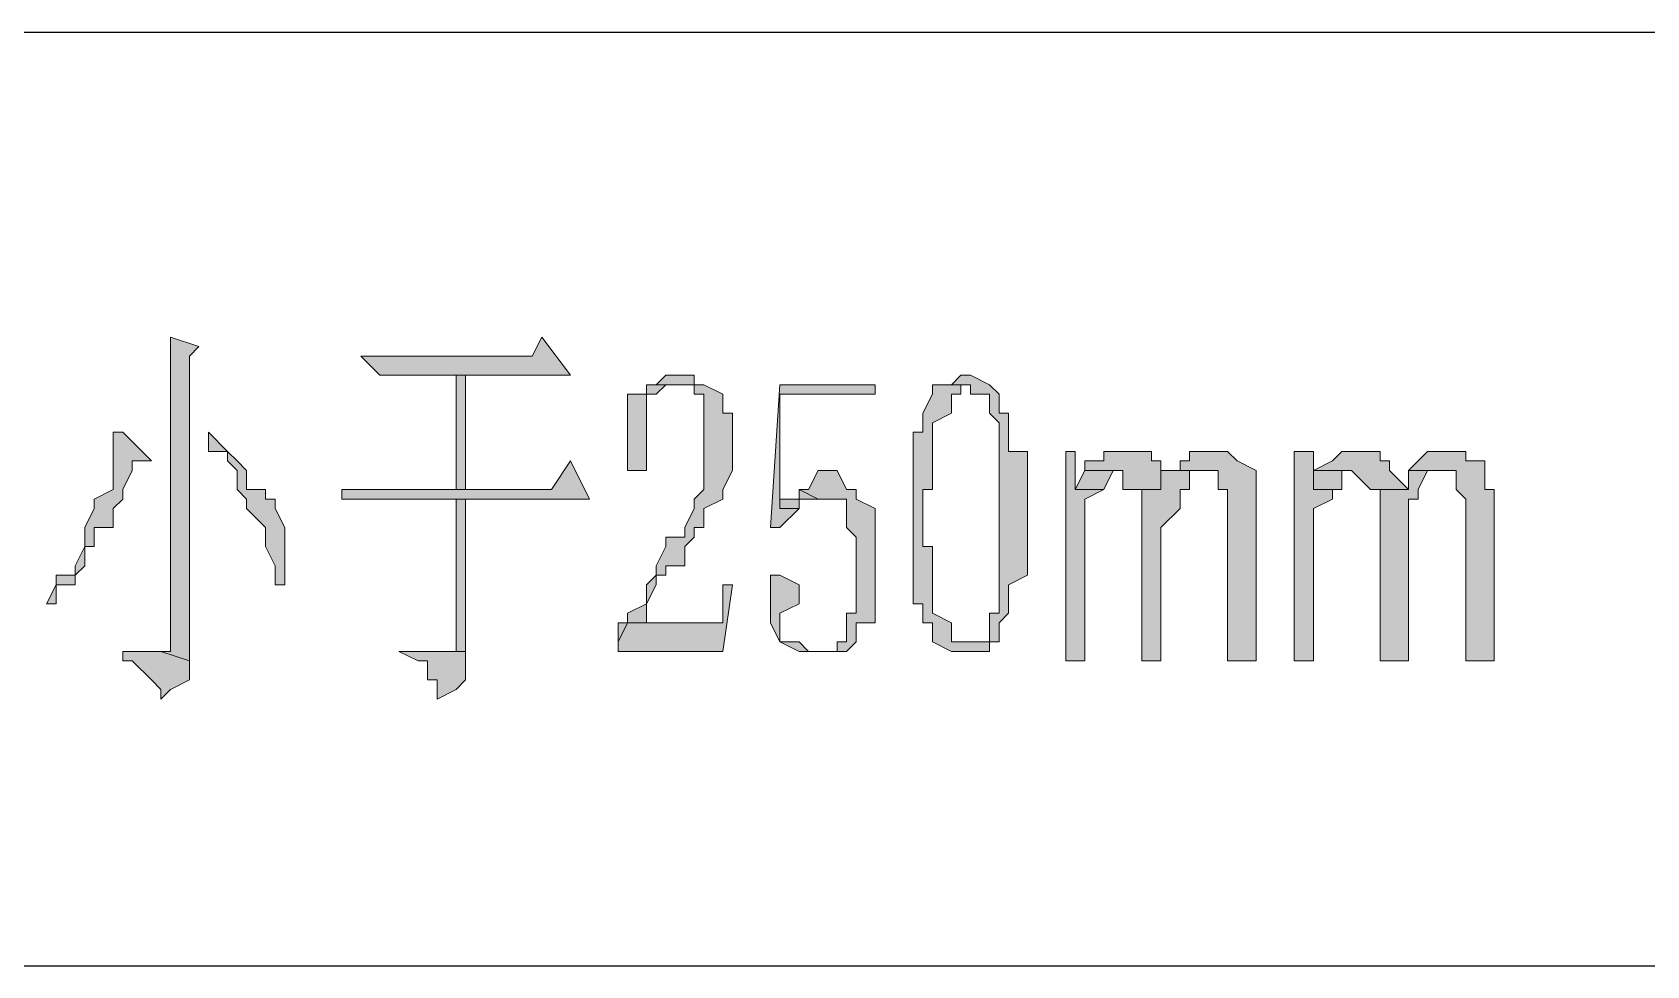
# Model space of a CAD drawing. Header units: millimetres. Extents: x 20 to 821, y 1 to 1134.
# Drawn here: x 641.43 to 671.94, y 883.04 to 900.68 of the extents above; entities that cross this region are included whole.
import ezdxf

# ---------------------------------------------------------------- set-up
doc = ezdxf.new("R2010")
doc.units = ezdxf.units.MM
doc.layers.add('1', color=7, linetype='Continuous')

msp = doc.modelspace()

# ---------------------------------------------------------------- hatches: boundary and pattern name
h = msp.add_hatch(color=0)
h.dxf.hatch_style = 2
h.paths.add_polyline_path([(644.04, 894.921732), (644.04, 888.981732), (643.86, 888.981732), (644.4, 888.801732), (644.4, 894.561732), (644.58, 894.741732)])
h = msp.add_hatch(color=0)
h.dxf.hatch_style = 2
h.paths.add_polyline_path([(651.06, 894.921732), (650.88, 894.561732), (647.64, 894.561732), (648, 894.201732), (651.6, 894.201732)])
h = msp.add_hatch(color=0)
h.dxf.hatch_style = 2
h.paths.add_polyline_path([(649.44, 892.041732), (649.62, 892.041732), (649.62, 894.201732), (649.44, 894.201732)])
h = msp.add_hatch(color=0)
h.dxf.hatch_style = 2
h.paths.add_polyline_path([(653.76, 894.201732), (653.4, 894.201732), (653.22, 894.021732), (653.94, 894.021732), (653.94, 893.841732), (654.12, 893.841732), (654.12, 893.481732), (654.12, 892.041732), (653.94, 891.861732), (653.94, 891.681732), (653.76, 891.321732), (653.76, 891.141732), (653.4, 891.141732), (653.4, 890.961732), (653.22, 890.601732), (653.22, 890.421732), (653.04, 890.241732), (653.04, 889.881732), (652.68, 889.701732), (652.68, 889.521732), (652.5, 889.521732), (652.5, 889.161732), (652.68, 889.521732), (653.04, 889.521732), (653.04, 889.701732), (653.04, 889.881732), (653.22, 890.241732), (653.22, 890.421732), (653.4, 890.421732), (653.4, 890.601732), (653.76, 890.601732), (653.76, 890.961732), (653.94, 891.141732), (653.94, 891.321732), (654.12, 891.321732), (654.12, 891.681732), (654.48, 891.861732), (654.48, 892.041732), (654.66, 892.401732), (654.66, 893.481732), (654.48, 893.481732), (654.48, 893.841732), (654.12, 894.021732), (653.94, 894.021732), (653.94, 894.201732)])
h = msp.add_hatch(color=0)
h.dxf.hatch_style = 2
h.paths.add_polyline_path([(653.22, 894.021732), (653.04, 894.021732), (653.04, 893.841732), (652.68, 893.841732), (652.68, 893.481732), (652.68, 892.401732), (653.04, 892.401732), (653.04, 893.481732), (653.04, 893.841732), (653.22, 893.841732), (653.4, 894.021732)])
h = msp.add_hatch(color=0)
h.dxf.hatch_style = 2
h.paths.add_polyline_path([(657.36, 894.021732), (655.56, 894.021732), (655.38, 891.321732), (655.56, 891.321732), (655.92, 891.681732), (655.56, 891.681732), (655.56, 893.841732), (657.36, 893.841732)])
h = msp.add_hatch(color=0)
h.dxf.hatch_style = 2
h.paths.add_polyline_path([(658.44, 894.021732), (658.44, 893.841732), (658.26, 893.481732), (658.26, 893.121732), (658.08, 893.121732), (658.08, 889.881732), (658.26, 889.881732), (658.26, 889.521732), (658.44, 889.521732), (658.44, 889.161732), (658.8, 888.981732), (659.52, 888.981732), (659.52, 889.161732), (658.8, 889.161732), (658.8, 889.521732), (658.44, 889.701732), (658.44, 890.961732), (658.26, 890.961732), (658.26, 892.041732), (658.44, 892.041732), (658.44, 893.301732), (658.8, 893.481732), (658.8, 893.841732), (658.98, 893.841732), (658.98, 894.021732)])
h = msp.add_hatch(color=0)
h.dxf.hatch_style = 2
h.paths.add_polyline_path([(658.98, 894.201732), (658.8, 894.021732), (658.44, 894.021732), (658.98, 894.021732), (659.16, 894.021732), (659.16, 893.841732), (659.52, 893.841732), (659.52, 893.481732), (659.7, 893.301732), (659.7, 891.681732), (659.7, 891.321732), (659.7, 889.701732), (659.52, 889.701732), (659.52, 889.161732), (659.16, 889.161732), (658.98, 889.161732), (659.52, 889.161732), (659.7, 889.161732), (659.7, 889.521732), (659.88, 889.701732), (659.88, 890.241732), (660.24, 890.421732), (660.24, 892.761732), (659.88, 892.761732), (659.88, 893.481732), (659.7, 893.481732), (659.7, 893.841732), (659.52, 894.021732), (659.16, 894.201732)])
h = msp.add_hatch(color=0)
h.dxf.hatch_style = 2
h.paths.add_polyline_path([(643.14, 893.121732), (642.96, 893.121732), (642.96, 892.761732), (642.96, 892.041732), (642.6, 891.861732), (642.6, 891.681732), (642.42, 891.321732), (642.42, 890.961732), (642.24, 890.601732), (642.24, 890.421732), (641.88, 890.421732), (641.88, 890.241732), (641.7, 889.881732), (641.88, 889.881732), (641.88, 890.241732), (642.24, 890.241732), (642.24, 890.421732), (642.42, 890.601732), (642.42, 890.961732), (642.6, 890.961732), (642.6, 891.321732), (642.96, 891.321732), (642.96, 891.681732), (643.14, 891.861732), (643.14, 892.041732), (643.32, 892.401732), (643.32, 892.581732), (643.68, 892.581732)])
h = msp.add_hatch(color=0)
h.dxf.hatch_style = 2
h.paths.add_polyline_path([(644.76, 893.121732), (644.76, 892.761732), (645.12, 892.761732), (645.12, 892.581732), (645.3, 892.401732), (645.3, 892.041732), (645.48, 891.861732), (645.48, 891.681732), (645.84, 891.321732), (645.84, 890.961732), (646.02, 890.601732), (646.02, 890.241732), (646.2, 890.241732), (646.2, 891.321732), (646.02, 891.681732), (646.02, 891.861732), (645.84, 891.861732), (645.84, 892.041732), (645.48, 892.041732), (645.48, 892.401732), (645.3, 892.581732), (645.12, 892.761732)])
h = msp.add_hatch(color=0)
h.dxf.hatch_style = 2
h.paths.add_polyline_path([(661.14, 892.761732), (660.96, 892.761732), (660.96, 888.801732), (661.32, 888.801732), (661.32, 890.961732), (661.32, 891.861732), (661.68, 892.041732), (661.14, 892.041732)])
h = msp.add_hatch(color=0)
h.dxf.hatch_style = 2
h.paths.add_polyline_path([(662.04, 892.761732), (661.68, 892.761732), (661.68, 892.581732), (661.32, 892.581732), (661.32, 892.401732), (662.04, 892.401732), (662.04, 892.041732), (662.76, 892.041732), (662.76, 892.401732), (662.76, 892.581732), (662.58, 892.581732), (662.58, 892.761732), (662.4, 892.761732)])
h = msp.add_hatch(color=0)
h.dxf.hatch_style = 2
h.paths.add_polyline_path([(663.84, 892.761732), (663.3, 892.761732), (663.3, 892.581732), (663.12, 892.581732), (663.12, 892.401732), (662.76, 892.401732), (663.48, 892.401732), (663.84, 892.401732), (663.84, 892.041732), (664.02, 892.041732), (664.02, 891.861732), (664.02, 888.801732), (664.56, 888.801732), (664.56, 892.041732), (664.56, 892.401732), (664.2, 892.581732), (664.02, 892.761732)])
h = msp.add_hatch(color=0)
h.dxf.hatch_style = 2
h.paths.add_polyline_path([(665.64, 892.761732), (665.28, 892.761732), (665.28, 888.801732), (665.64, 888.801732), (665.64, 890.961732), (665.64, 891.681732), (666, 891.861732), (666, 892.041732), (666.18, 892.041732), (665.64, 892.041732)])
h = msp.add_hatch(color=0)
h.dxf.hatch_style = 2
h.paths.add_polyline_path([(666.36, 892.761732), (666.18, 892.761732), (666, 892.581732), (665.64, 892.401732), (666.36, 892.401732), (666.72, 892.041732), (667.44, 892.041732), (667.08, 892.401732), (667.08, 892.581732), (666.9, 892.581732), (666.9, 892.761732), (666.72, 892.761732)])
h = msp.add_hatch(color=0)
h.dxf.hatch_style = 2
h.paths.add_polyline_path([(668.16, 892.761732), (667.8, 892.761732), (667.62, 892.581732), (667.44, 892.401732), (668.34, 892.401732), (668.34, 892.041732), (668.52, 891.861732), (668.52, 888.801732), (669.06, 888.801732), (669.06, 892.041732), (668.88, 892.041732), (668.88, 892.581732), (668.52, 892.581732), (668.52, 892.761732), (668.34, 892.761732)])
h = msp.add_hatch(color=0)
h.dxf.hatch_style = 2
h.paths.add_polyline_path([(651.6, 892.581732), (651.24, 892.041732), (647.28, 892.041732), (647.28, 891.861732), (651.96, 891.861732)])
h = msp.add_hatch(color=0)
h.dxf.hatch_style = 2
h.paths.add_polyline_path([(656.64, 892.401732), (656.28, 892.401732), (656.1, 892.041732), (655.92, 892.041732), (656.28, 891.861732), (656.82, 891.861732), (656.82, 891.681732), (656.82, 891.321732), (657, 891.141732), (657, 889.701732), (656.82, 889.701732), (656.82, 889.521732), (656.82, 889.161732), (656.64, 889.161732), (656.64, 888.981732), (656.28, 888.981732), (655.92, 888.981732), (656.1, 888.981732), (656.82, 888.981732), (657, 889.161732), (657, 889.521732), (657.36, 889.521732), (657.36, 891.681732), (657, 891.861732), (657, 892.041732), (656.82, 892.041732)])
h = msp.add_hatch(color=0)
h.dxf.hatch_style = 2
h.paths.add_polyline_path([(661.32, 892.401732), (661.14, 892.041732), (661.68, 892.041732), (661.86, 892.401732)])
h = msp.add_hatch(color=0)
h.dxf.hatch_style = 2
h.paths.add_polyline_path([(662.76, 892.401732), (662.76, 892.041732), (662.4, 892.041732), (662.4, 888.801732), (662.76, 888.801732), (662.76, 891.321732), (663.12, 891.681732), (663.12, 892.041732), (663.3, 892.041732), (663.3, 892.401732), (663.48, 892.401732)])
h = msp.add_hatch(color=0)
h.dxf.hatch_style = 2
h.paths.add_polyline_path([(665.64, 892.401732), (665.64, 892.041732), (666.18, 892.041732), (666.18, 892.401732), (666.36, 892.401732)])
h = msp.add_hatch(color=0)
h.dxf.hatch_style = 2
h.paths.add_polyline_path([(667.44, 892.401732), (667.44, 892.041732), (666.72, 892.041732), (666.9, 892.041732), (666.9, 891.861732), (666.9, 888.801732), (667.44, 888.801732), (667.44, 891.861732), (667.62, 891.861732), (667.62, 892.041732), (667.8, 892.401732), (668.16, 892.401732)])
h = msp.add_hatch(color=0)
h.dxf.hatch_style = 2
h.paths.add_polyline_path([(649.62, 891.861732), (649.44, 891.861732), (649.44, 889.161732), (649.44, 888.981732), (649.08, 888.981732), (649.62, 888.981732)])
h = msp.add_hatch(color=0)
h.dxf.hatch_style = 2
h.paths.add_polyline_path([(655.92, 892.041732), (655.92, 891.861732), (655.56, 891.861732), (655.56, 891.681732), (655.92, 891.681732), (655.92, 891.861732), (656.1, 891.861732), (656.28, 891.861732)])
h = msp.add_hatch(color=0)
h.dxf.hatch_style = 2
h.paths.add_polyline_path([(655.56, 890.421732), (655.38, 890.421732), (655.38, 890.241732), (655.38, 889.521732), (655.56, 889.161732), (655.92, 888.981732), (656.28, 888.981732), (656.1, 888.981732), (655.92, 889.161732), (655.56, 889.161732), (655.56, 889.521732), (655.56, 889.701732), (655.92, 889.881732), (655.92, 890.241732)])
h = msp.add_hatch(color=0)
h.dxf.hatch_style = 2
h.paths.add_polyline_path([(654.66, 890.241732), (654.48, 890.241732), (654.48, 889.881732), (654.48, 889.521732), (654.12, 889.521732), (652.68, 889.521732), (652.5, 889.161732), (652.5, 888.981732), (654.48, 888.981732)])
h = msp.add_hatch(color=0)
h.dxf.hatch_style = 2
h.paths.add_polyline_path([(643.14, 888.981732), (643.14, 888.801732), (643.32, 888.801732), (643.68, 888.441732), (643.86, 888.261732), (643.86, 888.081732), (644.04, 888.261732), (644.4, 888.441732), (644.4, 888.801732), (643.86, 888.981732)])
h = msp.add_hatch(color=0)
h.dxf.hatch_style = 2
h.paths.add_polyline_path([(648.36, 888.981732), (648.72, 888.801732), (648.9, 888.801732), (648.9, 888.441732), (649.08, 888.441732), (649.08, 888.261732), (649.08, 888.081732), (649.44, 888.261732), (649.62, 888.441732), (649.62, 888.981732), (649.08, 888.981732)])

# ---------------------------------------------------------------- linework, layer by layer
at = {"layer": '1', "color": 0, "lineweight": 25}
for points in [[(607.32, 900.681732), (821.16, 900.681732)], [(557.64, 883.041732), (821.16, 883.041732)]]:
    msp.add_lwpolyline(points, dxfattribs=at)
at = {"layer": '1', "color": 0, "lineweight": 5}
for points in [[(644.04, 894.921732), (644.04, 888.981732), (643.86, 888.981732), (644.4, 888.801732), (644.4, 894.561732), (644.58, 894.741732), (644.04, 894.921732)], [(651.06, 894.921732), (650.88, 894.561732), (647.64, 894.561732), (648, 894.201732), (651.6, 894.201732), (651.06, 894.921732)], [(649.44, 892.041732), (649.62, 892.041732), (649.62, 894.201732), (649.44, 894.201732), (649.44, 892.041732)], [(653.76, 894.201732), (653.4, 894.201732), (653.22, 894.021732), (653.94, 894.021732), (653.94, 893.841732), (654.12, 893.841732), (654.12, 893.481732), (654.12, 892.041732), (653.94, 891.861732), (653.94, 891.681732), (653.94, 891.681732), (653.76, 891.321732), (653.76, 891.141732), (653.4, 891.141732), (653.4, 890.961732), (653.22, 890.601732), (653.22, 890.421732), (653.04, 890.241732), (653.04, 889.881732), (652.68, 889.701732), (652.68, 889.521732), (652.5, 889.521732), (652.5, 889.161732), (652.68, 889.521732), (653.04, 889.521732), (653.04, 889.701732), (653.04, 889.881732), (653.22, 890.241732), (653.22, 890.421732), (653.4, 890.421732), (653.4, 890.601732), (653.76, 890.601732), (653.76, 890.961732), (653.94, 891.141732), (653.94, 891.321732), (654.12, 891.321732), (654.12, 891.681732), (654.48, 891.861732), (654.48, 892.041732), (654.66, 892.401732), (654.66, 893.481732), (654.48, 893.481732), (654.48, 893.841732), (654.12, 894.021732), (653.94, 894.021732), (653.94, 894.201732), (653.76, 894.201732)], [(653.22, 894.021732), (653.04, 894.021732), (653.04, 893.841732), (652.68, 893.841732), (652.68, 893.481732), (652.68, 892.401732), (653.04, 892.401732), (653.04, 893.481732), (653.04, 893.841732), (653.22, 893.841732), (653.4, 894.021732), (653.22, 894.021732)], [(657.36, 894.021732), (655.56, 894.021732), (655.38, 891.321732), (655.56, 891.321732), (655.92, 891.681732), (655.56, 891.681732), (655.56, 893.841732), (657.36, 893.841732), (657.36, 894.021732)], [(658.44, 894.021732), (658.44, 893.841732), (658.26, 893.481732), (658.26, 893.121732), (658.08, 893.121732), (658.08, 889.881732), (658.26, 889.881732), (658.26, 889.521732), (658.44, 889.521732), (658.44, 889.161732), (658.8, 888.981732), (659.52, 888.981732), (659.52, 889.161732), (658.8, 889.161732), (658.8, 889.521732), (658.44, 889.701732), (658.44, 890.961732), (658.26, 890.961732), (658.26, 892.041732), (658.44, 892.041732), (658.44, 893.301732), (658.8, 893.481732), (658.8, 893.841732), (658.98, 893.841732), (658.98, 894.021732), (658.44, 894.021732)], [(658.98, 894.201732), (658.8, 894.021732), (658.44, 894.021732), (658.98, 894.021732), (659.16, 894.021732), (659.16, 893.841732), (659.52, 893.841732), (659.52, 893.481732), (659.7, 893.301732), (659.7, 891.681732), (659.7, 891.321732), (659.7, 889.701732), (659.52, 889.701732), (659.52, 889.161732), (659.16, 889.161732), (658.98, 889.161732), (659.52, 889.161732), (659.7, 889.161732), (659.7, 889.521732), (659.88, 889.701732), (659.88, 890.241732), (660.24, 890.421732), (660.24, 892.761732), (659.88, 892.761732), (659.88, 893.481732), (659.7, 893.481732), (659.7, 893.841732), (659.52, 894.021732), (659.16, 894.201732), (658.98, 894.201732)], [(643.14, 893.121732), (642.96, 893.121732), (642.96, 892.761732), (642.96, 892.041732), (642.6, 891.861732), (642.6, 891.681732), (642.42, 891.321732), (642.42, 890.961732), (642.24, 890.601732), (642.24, 890.421732), (641.88, 890.421732), (641.88, 890.241732), (641.7, 889.881732), (641.88, 889.881732), (641.88, 890.241732), (642.24, 890.241732), (642.24, 890.421732), (642.42, 890.601732), (642.42, 890.961732), (642.6, 890.961732), (642.6, 891.321732), (642.96, 891.321732), (642.96, 891.681732), (643.14, 891.861732), (643.14, 892.041732), (643.32, 892.401732), (643.32, 892.581732), (643.68, 892.581732), (643.14, 893.121732)], [(644.76, 893.121732), (644.76, 892.761732), (645.12, 892.761732), (645.12, 892.581732), (645.3, 892.401732), (645.3, 892.041732), (645.48, 891.861732), (645.48, 891.681732), (645.84, 891.321732), (645.84, 890.961732), (646.02, 890.601732), (646.02, 890.241732), (646.2, 890.241732), (646.2, 890.241732), (646.2, 891.321732), (646.02, 891.681732), (646.02, 891.861732), (645.84, 891.861732), (645.84, 892.041732), (645.48, 892.041732), (645.48, 892.401732), (645.3, 892.581732), (645.12, 892.761732), (644.76, 893.121732)], [(661.14, 892.761732), (660.96, 892.761732), (660.96, 888.801732), (661.32, 888.801732), (661.32, 890.961732), (661.32, 891.861732), (661.68, 892.041732), (661.14, 892.041732), (661.14, 892.761732)], [(662.04, 892.761732), (661.68, 892.761732), (661.68, 892.581732), (661.32, 892.581732), (661.32, 892.401732), (662.04, 892.401732), (662.04, 892.041732), (662.76, 892.041732), (662.76, 892.401732), (662.76, 892.581732), (662.58, 892.581732), (662.58, 892.761732), (662.4, 892.761732), (662.04, 892.761732)], [(663.84, 892.761732), (663.3, 892.761732), (663.3, 892.581732), (663.12, 892.581732), (663.12, 892.401732), (662.76, 892.401732), (663.48, 892.401732), (663.84, 892.401732), (663.84, 892.041732), (664.02, 892.041732), (664.02, 891.861732), (664.02, 888.801732), (664.56, 888.801732), (664.56, 892.041732), (664.56, 892.041732), (664.56, 892.401732), (664.2, 892.581732), (664.02, 892.761732), (663.84, 892.761732)], [(665.64, 892.761732), (665.28, 892.761732), (665.28, 888.801732), (665.64, 888.801732), (665.64, 890.961732), (665.64, 891.681732), (666, 891.861732), (666, 892.041732), (666.18, 892.041732), (665.64, 892.041732), (665.64, 892.761732)], [(666.36, 892.761732), (666.18, 892.761732), (666, 892.581732), (665.64, 892.401732), (666.36, 892.401732), (666.72, 892.041732), (667.44, 892.041732), (667.08, 892.401732), (667.08, 892.581732), (666.9, 892.581732), (666.9, 892.761732), (666.72, 892.761732), (666.36, 892.761732)], [(668.16, 892.761732), (667.8, 892.761732), (667.62, 892.581732), (667.44, 892.401732), (668.34, 892.401732), (668.34, 892.041732), (668.52, 891.861732), (668.52, 888.801732), (669.06, 888.801732), (669.06, 892.041732), (668.88, 892.041732), (668.88, 892.581732), (668.52, 892.581732), (668.52, 892.761732), (668.34, 892.761732), (668.16, 892.761732)], [(651.6, 892.581732), (651.24, 892.041732), (647.28, 892.041732), (647.28, 891.861732), (651.96, 891.861732), (651.6, 892.581732)], [(656.64, 892.401732), (656.28, 892.401732), (656.1, 892.041732), (655.92, 892.041732), (656.28, 891.861732), (656.82, 891.861732), (656.82, 891.681732), (656.82, 891.321732), (657, 891.141732), (657, 889.701732), (656.82, 889.701732), (656.82, 889.521732), (656.82, 889.161732), (656.64, 889.161732), (656.64, 888.981732), (656.28, 888.981732), (655.92, 888.981732), (656.1, 888.981732), (656.82, 888.981732), (657, 889.161732), (657, 889.521732), (657.36, 889.521732), (657.36, 891.681732), (657, 891.861732), (657, 892.041732), (656.82, 892.041732), (656.64, 892.401732)], [(661.32, 892.401732), (661.14, 892.041732), (661.68, 892.041732), (661.86, 892.401732), (661.32, 892.401732)], [(662.76, 892.401732), (662.76, 892.041732), (662.4, 892.041732), (662.4, 888.801732), (662.76, 888.801732), (662.76, 891.321732), (663.12, 891.681732), (663.12, 892.041732), (663.3, 892.041732), (663.3, 892.401732), (663.48, 892.401732), (662.76, 892.401732)], [(665.64, 892.401732), (665.64, 892.041732), (666.18, 892.041732), (666.18, 892.401732), (666.36, 892.401732), (665.64, 892.401732)], [(667.44, 892.401732), (667.44, 892.041732), (666.72, 892.041732), (666.9, 892.041732), (666.9, 891.861732), (666.9, 888.801732), (667.44, 888.801732), (667.44, 891.861732), (667.62, 891.861732), (667.62, 892.041732), (667.8, 892.401732), (668.16, 892.401732), (667.44, 892.401732)], [(649.62, 891.861732), (649.44, 891.861732), (649.44, 889.161732), (649.44, 888.981732), (649.08, 888.981732), (649.62, 888.981732), (649.62, 891.861732)], [(655.92, 892.041732), (655.92, 891.861732), (655.56, 891.861732), (655.56, 891.681732), (655.92, 891.681732), (655.92, 891.861732), (656.1, 891.861732), (656.28, 891.861732), (655.92, 892.041732)], [(655.56, 890.421732), (655.38, 890.421732), (655.38, 890.241732), (655.38, 889.521732), (655.56, 889.161732), (655.92, 888.981732), (656.28, 888.981732), (656.1, 888.981732), (655.92, 889.161732), (655.56, 889.161732), (655.56, 889.521732), (655.56, 889.701732), (655.56, 889.701732), (655.92, 889.881732), (655.92, 890.241732), (655.56, 890.421732)], [(654.66, 890.241732), (654.48, 890.241732), (654.48, 889.881732), (654.48, 889.521732), (654.12, 889.521732), (652.68, 889.521732), (652.5, 889.161732), (652.5, 888.981732), (654.48, 888.981732), (654.66, 890.241732)], [(643.14, 888.981732), (643.14, 888.801732), (643.32, 888.801732), (643.68, 888.441732), (643.86, 888.261732), (643.86, 888.081732), (644.04, 888.261732), (644.4, 888.441732), (644.4, 888.801732), (643.86, 888.981732), (643.14, 888.981732)], [(648.36, 888.981732), (648.72, 888.801732), (648.9, 888.801732), (648.9, 888.441732), (649.08, 888.441732), (649.08, 888.261732), (649.08, 888.081732), (649.44, 888.261732), (649.62, 888.441732), (649.62, 888.981732), (649.08, 888.981732), (648.36, 888.981732)]]:
    msp.add_lwpolyline(points, dxfattribs=at)

doc.saveas('drawing.dxf')
